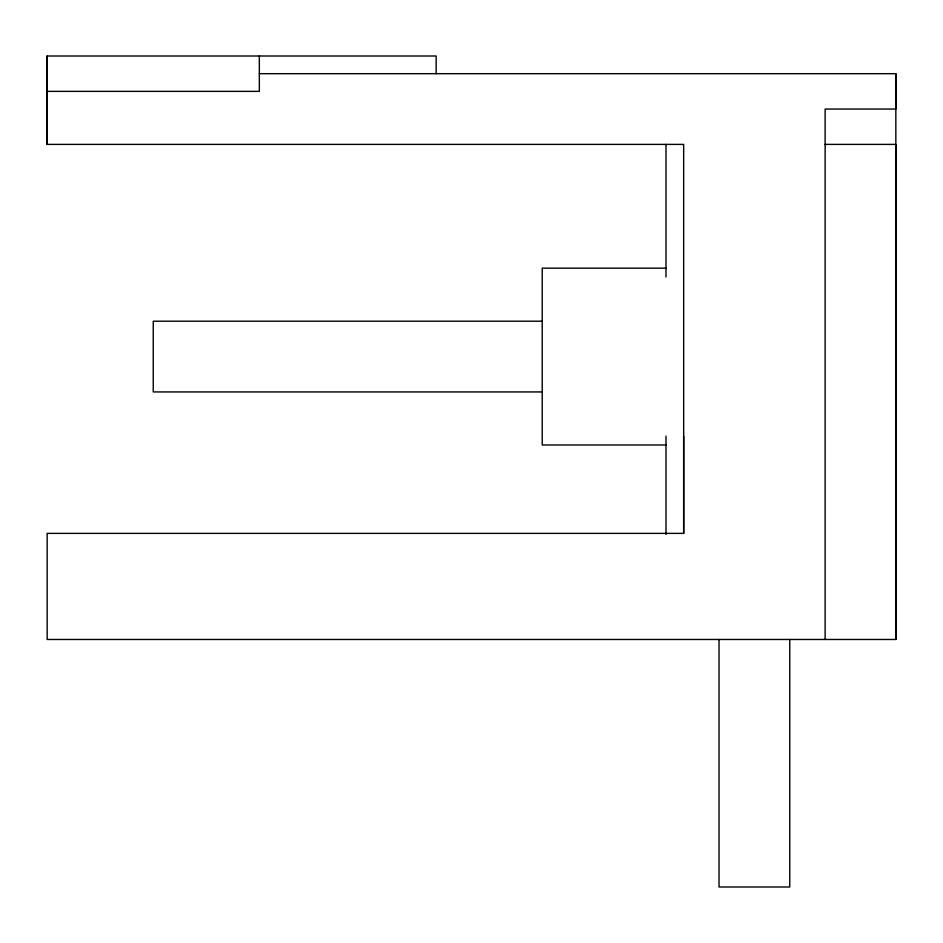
<?xml version="1.0" encoding="UTF-8"?>
<svg xmlns="http://www.w3.org/2000/svg" width="943" height="943" viewBox="0 0 943 943"><rect width="100%" height="100%" fill="white"/><g stroke="black" fill="none" stroke-linecap="round" stroke-linejoin="round"><path stroke-width="1.41" d="M259.337 56.002L259.337 91.365L47.162 91.365L47.162 56.002L436.149 56.002L436.149 73.684M825.125 144.397L895.85 144.397L895.85 639.472L47.15 639.472L47.15 533.384L683.675 533.384L683.663 144.397L47.15 144.397L47.162 73.684L47.162 91.365M683.675 533.384L683.675 436.196M259.337 73.684L895.838 73.684L895.85 639.472M665.994 268.166L542.225 268.166L542.225 444.978L665.994 444.978M542.213 321.209L153.237 321.209L153.237 391.934L542.213 391.934M895.838 73.684L895.838 109.046L825.125 109.046L825.125 639.472M789.751 639.472L789.751 886.998L719.026 886.998L719.026 639.472M665.994 144.397L665.994 277.006M665.994 436.043L665.994 534.386M47.162 56.002L47.15 144.397"/></g></svg>
